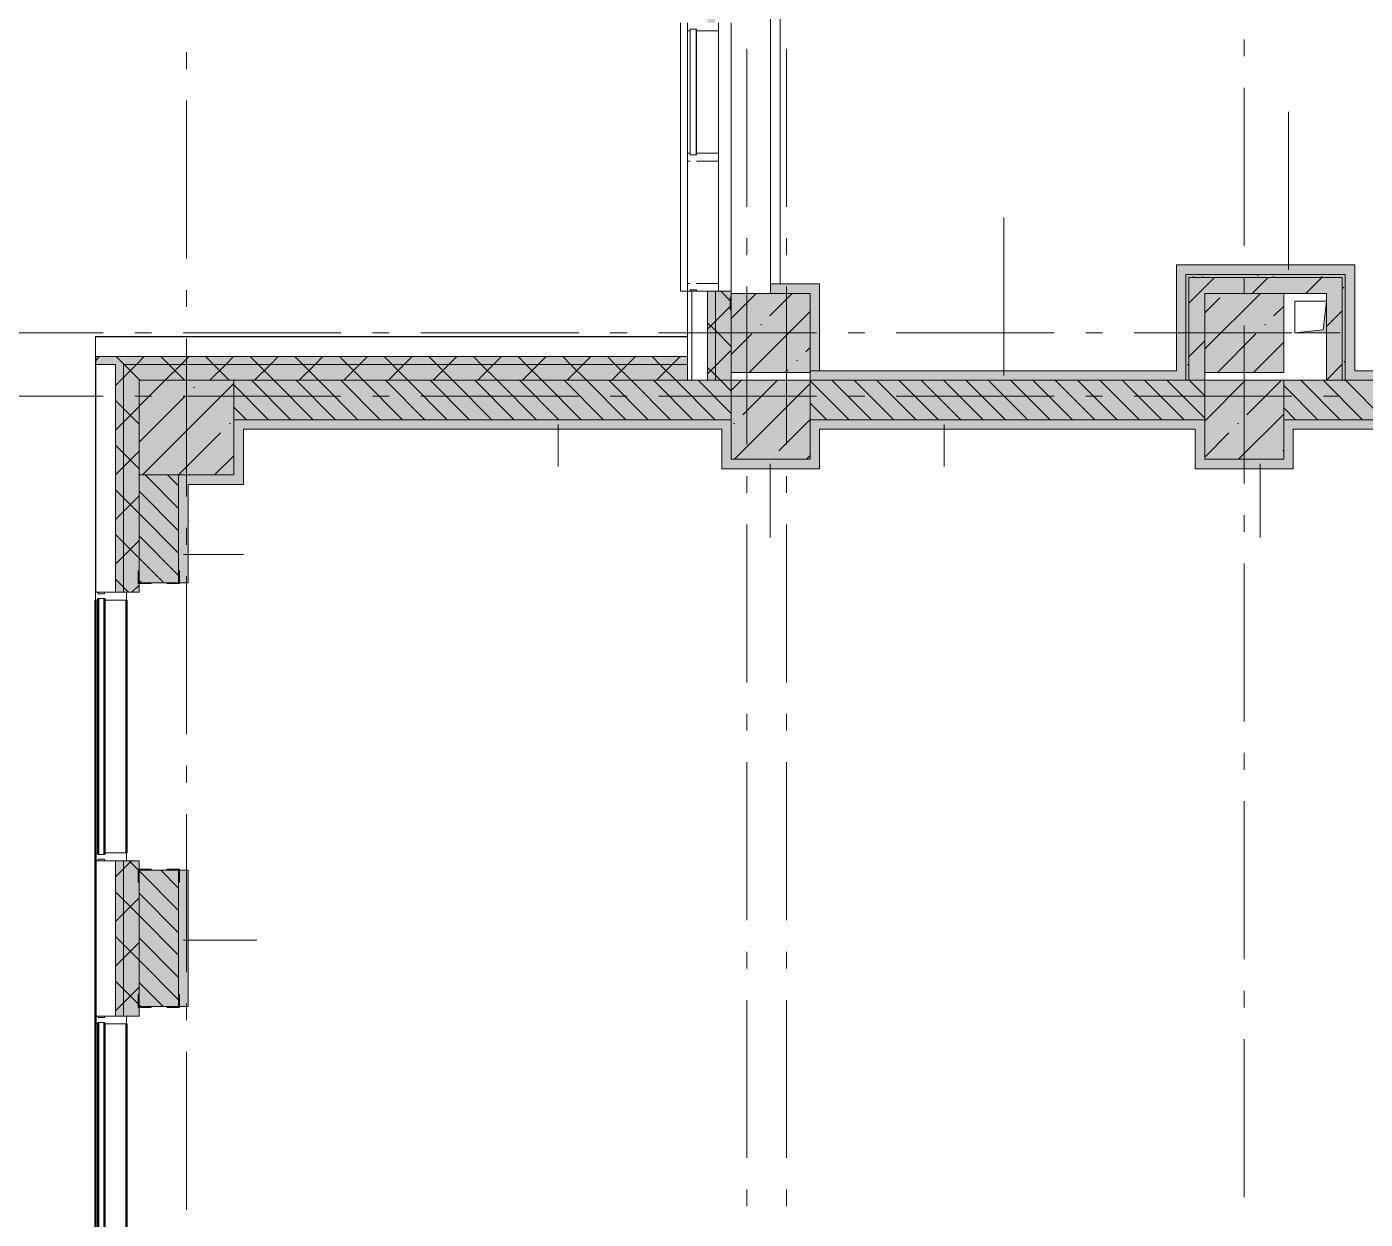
# Model space of a CAD drawing. Header units: millimetres. Extents: x -537608 to 253996, y -217170 to 186033.
# Drawn here: x -244488 to -236010, y 130959 to 138509 of the extents above; entities that cross this region are included whole.
import ezdxf

# ---------------------------------------------------------------- set-up
doc = ezdxf.new("R2010")
doc.units = ezdxf.units.MM
doc.layers.add('PDF _Геометрия', color=7, linetype='Continuous')
doc.layers.add('PDF _Сплошная заливка', color=7, linetype='Continuous', true_color=0xffffff)

msp = doc.modelspace()

# ---------------------------------------------------------------- hatches: boundary and pattern name
at = {"layer": 'PDF _Сплошная заливка', "transparency": 33554559}
h = msp.add_hatch(color=256, dxfattribs=at)
h.paths.add_polyline_path([(-240126.19, 136271.2587), (-240126.19, 136834.2576), (-240176.1902, 136834.2576), (-240176.1902, 136271.2587)], flags=0)
h.paths.add_polyline_path([(-240176.1902, 138534.258), (-240126.19, 138534.258), (-240126.19, 139771.2585), (-240176.1902, 139771.2585), (-240176.1902, 139301.7709)], flags=0)
h.paths.add_polyline_path([(-240176.1902, 141471.258), (-240126.19, 141471.258), (-240126.19, 142634.2576), (-240176.1902, 142634.2576), (-240176.1902, 142133.5668)], flags=0)
h.paths.add_polyline_path([(-240176.1902, 144334.2566), (-240126.19, 144334.2566), (-240126.19, 145534.257), (-240176.1902, 145534.257), (-240176.1902, 144965.3626)], flags=0)
h.paths.add_polyline_path([(-240176.1902, 147234.257), (-240126.19, 147234.257), (-240126.19, 148421.2557), (-240176.1902, 148421.2557), (-240176.1902, 147797.1596)], flags=0)
at = {"layer": 'PDF _Сплошная заливка', "true_color": 0xfca910, "transparency": 33554559}
for points in [[(-236136.1923, 136941.2584), (-236136.1923, 137001.2582), (-237206.1908, 137001.2582), (-237206.1908, 136941.2584), (-236256.1915, 136941.2584)], [(-237206.1908, 136271.2587), (-237206.1908, 136331.2583), (-239526.192, 136331.2583), (-239526.192, 136271.2587), (-238284.1467, 136271.2587)], [(-231686.1924, 136271.2587), (-231686.1924, 136331.2583), (-236136.1923, 136331.2583), (-236136.1923, 136271.2587), (-234944.6682, 136271.2587)]]:
    msp.add_hatch(color=40, dxfattribs=at).paths.add_polyline_path(points)
at = {"layer": 'PDF _Сплошная заливка', "transparency": 33554559}
for points in [[(-237026.191, 136921.2575), (-236156.1911, 136921.2575), (-236156.1911, 136941.2584), (-237126.1914, 136941.2584), (-237126.1914, 136921.2575)], [(-236156.1911, 136271.2587), (-236136.1923, 136271.2587), (-236136.1923, 136941.2584), (-236156.1911, 136941.2584), (-236156.1911, 136921.2575)], [(-237126.1914, 136271.2587), (-237026.191, 136271.2587), (-237026.191, 136921.2575), (-237126.1914, 136921.2575), (-237126.1914, 136321.2589)], [(-236256.1915, 136821.2584), (-236256.1915, 136921.2575), (-237026.191, 136921.2575), (-237026.191, 136821.2584), (-236526.1913, 136821.2584)], [(-240026.1918, 136321.2589), (-239526.192, 136321.2589), (-239526.192, 136821.2584), (-240026.1918, 136821.2584), (-240026.1918, 136469.9747)], [(-240303.1908, 136371.2591), (-240303.1908, 136421.2577), (-244051.1901, 136421.2577), (-244051.1901, 136371.2591), (-241623.623, 136371.2591)], [(-240303.1908, 136271.2587), (-240303.1908, 136371.2591), (-243876.1894, 136371.2591), (-243876.1894, 136271.2587), (-241623.623, 136271.2587)], [(-240026.1918, 136021.2584), (-240026.1918, 136271.2587), (-243176.191, 136271.2587), (-243176.191, 136021.2584), (-241623.623, 136021.2584)]]:
    msp.add_hatch(color=256, dxfattribs=at).paths.add_polyline_path(points)
at = {"layer": 'PDF _Сплошная заливка', "true_color": 0xff7d7d, "transparency": 33554559}
for points in [[(-239526.192, 136331.2583), (-239466.1914, 136331.2583), (-239466.1914, 136881.258), (-239526.192, 136881.258), (-239526.192, 136821.2584)], [(-240086.1903, 135961.2582), (-240026.1918, 135961.2582), (-240026.1918, 136021.2584), (-243176.191, 136021.2584), (-243176.191, 135961.2582), (-241623.623, 135961.2582)], [(-237086.1917, 135961.2582), (-237026.191, 135961.2582), (-237026.191, 136021.2584), (-239526.192, 136021.2584), (-239526.192, 135961.2582), (-238284.1467, 135961.2582)], [(-231686.1924, 135961.2582), (-231626.1917, 135961.2582), (-231626.1917, 136021.2584), (-236526.1913, 136021.2584), (-236526.1913, 135961.2582), (-234944.6682, 135961.2582)], [(-243526.1923, 134988.8388), (-243466.1895, 134988.8388), (-243466.1895, 135671.2579), (-243526.1923, 135671.2579), (-243526.1923, 135054.0767)], [(-243176.191, 135611.2589), (-243116.1925, 135611.2589), (-243116.1925, 135671.2579), (-243466.1895, 135671.2579), (-243466.1895, 135611.2589)]]:
    msp.add_hatch(color=11, dxfattribs=at).paths.add_polyline_path(points)
at = {"layer": 'PDF _Сплошная заливка', "transparency": 33554559}
h = msp.add_hatch(color=256, dxfattribs=at)
h.paths.add_polyline_path([(-243926.1896, 105571.263), (-243876.1894, 105571.263), (-243876.1894, 107006.2646), (-243926.1896, 107006.2646), (-243926.1896, 105671.2634)], flags=0)
h.paths.add_polyline_path([(-243926.1896, 108706.2625), (-243876.1894, 108706.2625), (-243876.1894, 109691.2625), (-243926.1896, 109691.2625), (-243926.1896, 109567.9133)], flags=0)
h.paths.add_polyline_path([(-243876.1894, 111391.2625), (-243876.1894, 112891.2619), (-243926.1896, 112891.2619), (-243926.1896, 111391.2625)], flags=0)
h.paths.add_polyline_path([(-243876.1894, 114591.2619), (-243876.1894, 115576.2619), (-243926.1896, 115576.2619), (-243926.1896, 114591.2619)], flags=0)
h.paths.add_polyline_path([(-243876.1894, 117276.2619), (-243876.1894, 118776.2613), (-243926.1896, 118776.2613), (-243926.1896, 117276.2619)], flags=0)
h.paths.add_polyline_path([(-243876.1894, 120476.2613), (-243876.1894, 121461.2613), (-243926.1896, 121461.2613), (-243926.1896, 120476.2613)], flags=0)
h.paths.add_polyline_path([(-243876.1894, 123161.2592), (-243876.1894, 124659.7601), (-243926.1896, 124659.7601), (-243926.1896, 123161.2592)], flags=0)
h.paths.add_polyline_path([(-243926.1896, 126359.7607), (-243876.1894, 126359.7607), (-243876.1894, 127344.0722), (-243926.1896, 127344.0722), (-243926.1896, 126558.6888)], flags=0)
h.paths.add_polyline_path([(-243926.1896, 129044.0723), (-243876.1894, 129044.0723), (-243876.1894, 130545.5711), (-243926.1896, 130545.5711), (-243926.1896, 129390.4846)], flags=0)
h.paths.add_polyline_path([(-243876.1894, 132245.5715), (-243876.1894, 133228.5708), (-243926.1896, 133228.5708), (-243926.1896, 132245.5715)], flags=0)
h.paths.add_polyline_path([(-243926.1896, 134928.5711), (-243876.1894, 134928.5711), (-243876.1894, 136371.2591), (-243926.1896, 136371.2591), (-243926.1896, 135054.0767)], flags=0)
h = msp.add_hatch(color=256, dxfattribs=at)
h.paths.add_polyline_path([(-243876.1894, 105671.2634), (-243776.189, 105671.2634), (-243776.189, 107006.2646), (-243876.1894, 107006.2646), (-243876.1894, 106271.2635)], flags=0)
h.paths.add_polyline_path([(-243776.189, 108706.2625), (-243776.189, 109691.2625), (-243876.1894, 109691.2625), (-243876.1894, 108706.2625)], flags=0)
h.paths.add_polyline_path([(-243876.1894, 111391.2625), (-243776.189, 111391.2625), (-243776.189, 112891.2619), (-243876.1894, 112891.2619), (-243876.1894, 111721.263)], flags=0)
h.paths.add_polyline_path([(-243876.1894, 114591.2619), (-243776.189, 114591.2619), (-243776.189, 115576.2619), (-243876.1894, 115576.2619), (-243876.1894, 115231.5051)], flags=0)
h.paths.add_polyline_path([(-243776.189, 117276.2619), (-243776.189, 118776.2613), (-243876.1894, 118776.2613), (-243876.1894, 117276.2619)], flags=0)
h.paths.add_polyline_path([(-243876.1894, 120476.2613), (-243776.189, 120476.2613), (-243776.189, 121461.2613), (-243876.1894, 121461.2613), (-243876.1894, 120895.0969)], flags=0)
h.paths.add_polyline_path([(-243776.189, 123161.2592), (-243776.189, 124659.7601), (-243876.1894, 124659.7601), (-243876.1894, 123161.2592)], flags=0)
h.paths.add_polyline_path([(-243876.1894, 126359.7607), (-243776.189, 126359.7607), (-243776.189, 127344.0722), (-243876.1894, 127344.0722), (-243876.1894, 126558.6888)], flags=0)
h.paths.add_polyline_path([(-243776.189, 129044.0723), (-243776.189, 130545.5711), (-243876.1894, 130545.5711), (-243876.1894, 129044.0723)], flags=0)
h.paths.add_polyline_path([(-243776.189, 132245.5715), (-243776.189, 133228.5708), (-243876.1894, 133228.5708), (-243876.1894, 132245.5715)], flags=0)
h.paths.add_polyline_path([(-243776.189, 134928.5711), (-243776.189, 136271.2587), (-243876.1894, 136271.2587), (-243876.1894, 134928.5711)], flags=0)
h = msp.add_hatch(color=256, dxfattribs=at)
h.paths.add_polyline_path([(-226595.9773, 136021.2584), (-225776.1929, 136021.2584), (-225776.1929, 136271.2587), (-231126.192, 136271.2587), (-231126.192, 136021.2584), (-228265.7155, 136021.2584)], flags=0)
h.paths.add_polyline_path([(-231626.1917, 136021.2584), (-231626.1917, 136271.2587), (-236526.1913, 136271.2587), (-236526.1913, 136021.2584), (-234944.6682, 136021.2584)], flags=0)
h.paths.add_polyline_path([(-237026.191, 136021.2584), (-237026.191, 136271.2587), (-239526.192, 136271.2587), (-239526.192, 136021.2584), (-238284.1467, 136021.2584)], flags=0)

# ---------------------------------------------------------------- linework, layer by layer
at = {"layer": 'PDF _Геометрия', "lineweight": 9}
for p, q in [((-239776.1908, 138594.2576), (-239776.1908, 136881.258)), ((-239776.1908, 136881.258), (-239776.1908, 138594.2576)), ((-239716.1901, 138594.2576), (-239716.1901, 136881.258)), ((-240303.1908, 138534.258), (-240303.1908, 138484.2578)), ((-240303.1908, 137709.2578), (-240303.1908, 138484.2578)), ((-240303.1908, 138484.2578), (-240286.1911, 138484.2578)), ((-240286.1911, 138494.258), (-240246.1914, 138494.258)), ((-240286.1911, 138484.2578), (-240286.1911, 138494.258)), ((-240286.1911, 137709.2578), (-240286.1911, 138484.2578)), ((-240246.1914, 138494.258), (-240246.1914, 138484.2578)), ((-240246.1914, 138484.2578), (-240106.1912, 138484.2578)), ((-240106.1912, 138484.2578), (-240106.1912, 138534.258)), ((-240106.1912, 137709.2578), (-240106.1912, 138484.2578)), ((-240026.1918, 138534.258), (-240026.1918, 136834.2576)), ((-240026.1918, 136834.2576), (-240026.1918, 138534.258)), ((-236495.5245, 136971.2576), (-236495.5245, 137971.2583)), ((-240286.1911, 137709.2578), (-240303.1908, 137709.2578)), ((-240303.1908, 137709.2578), (-240303.1908, 137659.2576)), ((-240286.1911, 137699.2576), (-240286.1911, 137709.2578)), ((-240246.1914, 137699.2576), (-240286.1911, 137699.2576)), ((-240106.1912, 137709.2578), (-240246.1914, 137709.2578)), ((-240246.1914, 137709.2578), (-240246.1914, 137699.2576)), ((-240106.1912, 137659.2576), (-240106.1912, 137709.2578)), ((-240303.1908, 136884.2579), (-240303.1908, 137659.2576)), ((-240303.1908, 137659.2576), (-240286.1911, 137659.2576)), ((-240246.1914, 137659.2576), (-240106.1912, 137659.2576)), ((-240106.1912, 136884.2579), (-240106.1912, 137659.2576)), ((-238299.7578, 136301.2585), (-238299.7578, 137301.2586)), ((-237206.1908, 136941.2584), (-237206.1908, 137001.2582)), ((-237206.1908, 137001.2582), (-236136.1923, 137001.2582)), ((-237206.1908, 136331.2583), (-237206.1908, 136941.2584)), ((-237126.1914, 136941.2584), (-237146.1923, 136941.2584)), ((-237146.1923, 136941.2584), (-237146.1923, 136271.2587)), ((-237146.1923, 136271.2587), (-237146.1923, 136941.2584)), ((-237146.1923, 136941.2584), (-237126.1914, 136941.2584)), ((-237026.191, 136941.2584), (-237126.1914, 136941.2584)), ((-236256.1915, 136941.2584), (-237026.191, 136941.2584)), ((-237026.191, 136941.2584), (-236256.1915, 136941.2584)), ((-236156.1911, 136941.2584), (-236256.1915, 136941.2584)), ((-236136.1923, 136941.2584), (-236156.1911, 136941.2584)), ((-236136.1923, 136941.2584), (-236156.1911, 136941.2584)), ((-236136.1923, 137001.2582), (-236076.1916, 137001.2582)), ((-236136.1923, 136331.2583), (-236136.1923, 136941.2584)), ((-236136.1923, 136331.2583), (-236136.1923, 136941.2584)), ((-236076.1916, 137001.2582), (-236076.1916, 136331.2583)), ((-240286.1911, 136884.2579), (-240303.1908, 136884.2579)), ((-240303.1908, 136884.2579), (-240303.1908, 136834.2576)), ((-240286.1911, 136834.2576), (-240286.1911, 136844.2584)), ((-240286.1911, 136844.2584), (-240246.1914, 136844.2584)), ((-240106.1912, 136884.2579), (-240246.1914, 136884.2579)), ((-240246.1914, 136844.2584), (-240246.1914, 136834.2576)), ((-240106.1912, 136834.2576), (-240106.1912, 136884.2579)), ((-239776.1908, 136821.2584), (-239776.1908, 136881.258)), ((-239776.1908, 136881.258), (-239526.192, 136881.258)), ((-239526.192, 136881.258), (-239466.1914, 136881.258)), ((-239466.1914, 136881.258), (-239466.1914, 136331.2583)), ((-237026.191, 136921.2575), (-237126.1914, 136921.2575)), ((-237126.1914, 136921.2575), (-237126.1914, 136271.2587)), ((-237126.1914, 136759.6799), (-237026.191, 136859.6803)), ((-237026.191, 136859.6803), (-236964.6122, 136921.2575)), ((-236256.1915, 136921.2575), (-237026.191, 136921.2575)), ((-236725.2017, 136821.2584), (-236625.2013, 136921.2575)), ((-236385.7907, 136821.2584), (-236285.7903, 136921.2575)), ((-236156.1911, 136921.2575), (-236256.1915, 136921.2575)), ((-236156.1911, 136271.2587), (-236156.1911, 136921.2575)), ((-240276.1906, 136834.2576), (-240303.1908, 136834.2576)), ((-240303.1908, 136834.2576), (-240303.1908, 136548.2582)), ((-240303.1908, 136834.2576), (-240286.1911, 136834.2576)), ((-240176.1902, 136834.2576), (-240276.1906, 136834.2576)), ((-240276.1906, 136271.2587), (-240276.1906, 136834.2576)), ((-240246.1914, 136834.2576), (-240106.1912, 136834.2576)), ((-240126.19, 136834.2576), (-240176.1902, 136834.2576)), ((-240176.1902, 136271.2587), (-240176.1902, 136834.2576)), ((-240026.1918, 136834.2576), (-240126.19, 136834.2576)), ((-240126.19, 136271.2587), (-240126.19, 136834.2576)), ((-240026.1918, 136768.4701), (-240091.9796, 136834.2576)), ((-240026.1918, 136823.9499), (-240026.1918, 136834.2576)), ((-240026.1918, 136662.6221), (-239867.5557, 136821.2584)), ((-239526.192, 136821.2584), (-240026.1918, 136821.2584)), ((-240026.1918, 136821.2584), (-240026.1918, 136321.2589)), ((-239781.782, 136678.932), (-239639.4567, 136821.2584)), ((-239526.192, 136321.2589), (-239526.192, 136821.2584)), ((-237026.191, 136469.2429), (-236674.1766, 136821.2584)), ((-236526.1913, 136821.2584), (-237026.191, 136821.2584)), ((-237026.191, 136821.2584), (-237026.191, 136321.2589)), ((-237026.191, 136697.3416), (-236930.5525, 136792.9815)), ((-236526.1913, 136321.2589), (-236526.1913, 136821.2584)), ((-236526.1913, 136821.2584), (-236256.1915, 136821.2584)), ((-236256.1915, 136821.2584), (-236256.1915, 136771.2582)), ((-240126.19, 136644.6756), (-240026.1918, 136744.6757)), ((-239911.3575, 136321.2589), (-239526.192, 136706.4255)), ((-236588.4051, 136678.932), (-236526.1913, 136741.1449)), ((-236256.1915, 136611.4453), (-236156.1911, 136711.4457)), ((-240176.1902, 136594.6753), (-240126.19, 136644.6756)), ((-240126.19, 136585.6276), (-240176.1902, 136635.6278)), ((-240026.1918, 136485.6272), (-240126.19, 136585.6276)), ((-239838.8073, 136621.9076), (-239834.0665, 136626.6497)), ((-236645.4283, 136621.9076), (-236640.6875, 136626.6497)), ((-240303.1908, 136548.2582), (-244053.1923, 136548.2582)), ((-244053.1923, 136548.2582), (-244053.1923, 136546.2581)), ((-244053.1923, 136546.2581), (-244053.1923, 136421.2577)), ((-244053.1923, 136546.2581), (-240303.1908, 136546.2581)), ((-240303.1908, 136546.2581), (-240303.1908, 136548.2582)), ((-240303.1908, 136548.2582), (-240303.1908, 136546.2581)), ((-240303.1908, 136546.2581), (-240303.1908, 136421.2577)), ((-240303.1908, 136421.2577), (-240303.1908, 136546.2581)), ((-240026.1918, 136434.5244), (-239895.8326, 136564.8828)), ((-237126.1914, 136420.2687), (-237026.191, 136520.2677)), ((-236946.0775, 136321.2589), (-236702.4535, 136564.8828)), ((-236717.9807, 136321.2589), (-236526.1913, 136513.047)), ((-236256.1915, 136571.2582), (-236256.1915, 136271.2587)), ((-244053.1923, 136421.2577), (-244053.1923, 136371.2591)), ((-244051.1901, 136421.2577), (-244053.1923, 136421.2577)), ((-244053.1923, 136421.2577), (-244051.1901, 136421.2577)), ((-244051.1901, 136396.63), (-244026.5646, 136421.2577)), ((-244051.1901, 136371.2591), (-244051.1901, 136421.2577)), ((-244051.1901, 136421.2577), (-240303.1908, 136421.2577)), ((-243871.6208, 136371.2591), (-243921.621, 136421.2577)), ((-243793.7184, 136371.2591), (-243743.7181, 136421.2577)), ((-243588.7744, 136371.2591), (-243638.7745, 136421.2577)), ((-243510.8762, 136371.2591), (-243460.876, 136421.2577)), ((-243305.9323, 136371.2591), (-243355.9325, 136421.2577)), ((-243228.0341, 136371.2591), (-243178.0339, 136421.2577)), ((-243023.0902, 136371.2591), (-243073.0904, 136421.2577)), ((-242945.192, 136371.2591), (-242895.1918, 136421.2577)), ((-242740.248, 136371.2591), (-242790.2483, 136421.2577)), ((-242662.3499, 136371.2591), (-242612.3497, 136421.2577)), ((-242457.4059, 136371.2591), (-242507.4061, 136421.2577)), ((-242379.5078, 136371.2591), (-242329.5076, 136421.2577)), ((-242174.5638, 136371.2591), (-242224.564, 136421.2577)), ((-242096.6657, 136371.2591), (-242046.6654, 136421.2577)), ((-241891.7217, 136371.2591), (-241941.7219, 136421.2577)), ((-241813.8192, 136371.2591), (-241763.8233, 136421.2577)), ((-241608.8796, 136371.2591), (-241658.8798, 136421.2577)), ((-241530.9771, 136371.2591), (-241480.9769, 136421.2577)), ((-241326.0353, 136371.2591), (-241376.0334, 136421.2577)), ((-241248.135, 136371.2591), (-241198.137, 136421.2577)), ((-241043.1932, 136371.2591), (-241093.1934, 136421.2577)), ((-240965.2929, 136371.2591), (-240915.2927, 136421.2577)), ((-240760.3489, 136371.2591), (-240810.3491, 136421.2577)), ((-240682.4508, 136371.2591), (-240632.4506, 136421.2577)), ((-240477.5068, 136371.2591), (-240527.507, 136421.2577)), ((-240399.6087, 136371.2591), (-240349.6085, 136421.2577)), ((-240303.1908, 136421.2577), (-240303.1908, 136371.2591)), ((-240303.1908, 136371.2591), (-240303.1908, 136421.2577)), ((-240126.19, 136361.8324), (-240026.1918, 136461.8328)), ((-239553.6853, 136450.8344), (-239526.192, 136478.3276)), ((-244053.1923, 136371.2591), (-244053.1923, 136271.2587)), ((-244051.1901, 136371.2591), (-244053.1923, 136371.2591)), ((-244053.1923, 136371.2591), (-244053.1923, 136271.2587)), ((-243926.1896, 136371.2591), (-244051.1901, 136371.2591)), ((-244051.1901, 136371.2591), (-243926.1896, 136371.2591)), ((-244051.1901, 136271.2587), (-244051.1901, 136371.2591)), ((-243926.1896, 136371.2591), (-243926.1896, 136271.2587)), ((-243876.1894, 136288.7878), (-243793.7184, 136371.2591)), ((-243876.1894, 136271.2587), (-243876.1894, 136371.2591)), ((-243876.1894, 136371.2591), (-240303.1908, 136371.2591)), ((-243771.6204, 136271.2587), (-243871.6208, 136371.2591)), ((-243610.8766, 136271.2587), (-243510.8762, 136371.2591)), ((-243488.7783, 136271.2587), (-243588.7744, 136371.2591)), ((-243328.0345, 136271.2587), (-243228.0341, 136371.2591)), ((-243205.9319, 136271.2587), (-243305.9323, 136371.2591)), ((-243045.1924, 136271.2587), (-242945.192, 136371.2591)), ((-242923.0898, 136271.2587), (-243023.0902, 136371.2591)), ((-242762.3503, 136271.2587), (-242662.3499, 136371.2591)), ((-242640.2477, 136271.2587), (-242740.248, 136371.2591)), ((-242479.5081, 136271.2587), (-242379.5078, 136371.2591)), ((-242357.4056, 136271.2587), (-242457.4059, 136371.2591)), ((-242196.6617, 136271.2587), (-242096.6657, 136371.2591)), ((-242074.5634, 136271.2587), (-242174.5638, 136371.2591)), ((-241913.8196, 136271.2587), (-241813.8192, 136371.2591)), ((-241791.7213, 136271.2587), (-241891.7217, 136371.2591)), ((-241630.9775, 136271.2587), (-241530.9771, 136371.2591)), ((-241508.8792, 136271.2587), (-241608.8796, 136371.2591)), ((-241348.1354, 136271.2587), (-241248.135, 136371.2591)), ((-241226.0349, 136271.2587), (-241326.0353, 136371.2591)), ((-241065.2933, 136271.2587), (-240965.2929, 136371.2591)), ((-240943.1928, 136271.2587), (-241043.1932, 136371.2591)), ((-240782.4512, 136271.2587), (-240682.4508, 136371.2591)), ((-240660.3507, 136271.2587), (-240760.3489, 136371.2591)), ((-240499.6069, 136271.2587), (-240399.6087, 136371.2591)), ((-240377.5064, 136271.2587), (-240477.5068, 136371.2591)), ((-240303.1908, 136371.2591), (-240303.1908, 136271.2587)), ((-240303.1908, 136271.2587), (-240303.1908, 136371.2591)), ((-240176.1902, 136311.833), (-240126.19, 136361.8324)), ((-240126.19, 136302.7852), (-240176.1902, 136352.7846)), ((-239683.2607, 136321.2589), (-239667.7336, 136336.7844)), ((-239610.7083, 136393.8089), (-239605.9675, 136398.5505)), ((-239466.1914, 136331.2583), (-239526.192, 136331.2583)), ((-239526.192, 136331.2583), (-239466.1914, 136331.2583)), ((-239466.1914, 136331.2583), (-237206.1908, 136331.2583)), ((-236256.1915, 136272.0347), (-236156.1911, 136372.0349)), ((-236136.1923, 136271.2587), (-236136.1923, 136331.2583)), ((-236136.1923, 136271.2587), (-236136.1923, 136331.2583)), ((-236076.1916, 136331.2583), (-231686.1924, 136331.2583)), ((-244053.1923, 136271.2587), (-244053.1923, 134928.5711)), ((-244051.1901, 134928.5711), (-244051.1901, 136271.2587)), ((-243926.1896, 136238.7874), (-243876.1894, 136288.7878)), ((-243926.1896, 136271.2587), (-243926.1896, 134928.5711)), ((-243876.1894, 134928.5711), (-243876.1894, 136271.2587)), ((-243776.189, 136106.0022), (-243610.9326, 136271.2587)), ((-243176.191, 136271.2587), (-243776.189, 136271.2587)), ((-243776.189, 136271.2587), (-243776.189, 135671.2579)), ((-243754.7369, 135671.2579), (-243176.191, 136249.8042)), ((-243176.191, 135671.2579), (-243176.191, 136271.2587)), ((-240026.1918, 136271.2587), (-243176.191, 136271.2587)), ((-243176.191, 136271.2587), (-240303.1908, 136271.2587)), ((-242814.512, 136021.2584), (-243064.513, 136271.2587)), ((-242673.0931, 136021.2584), (-242923.0898, 136271.2587)), ((-242531.6699, 136021.2584), (-242781.6709, 136271.2587)), ((-242390.2467, 136021.2584), (-242640.2477, 136271.2587)), ((-242248.8278, 136021.2584), (-242498.8287, 136271.2587)), ((-242107.4046, 136021.2584), (-242357.4056, 136271.2587)), ((-241965.9857, 136021.2584), (-242215.9866, 136271.2587)), ((-241824.5625, 136021.2584), (-242074.5634, 136271.2587)), ((-241683.1435, 136021.2584), (-241933.1402, 136271.2587)), ((-241541.7204, 136021.2584), (-241791.7213, 136271.2587)), ((-241400.2971, 136021.2584), (-241650.2981, 136271.2587)), ((-241258.8782, 136021.2584), (-241508.8792, 136271.2587)), ((-241117.4572, 136021.2584), (-241367.456, 136271.2587)), ((-240976.0361, 136021.2584), (-241226.0349, 136271.2587)), ((-240834.6129, 136021.2584), (-241084.6139, 136271.2587)), ((-240693.1918, 136021.2584), (-240943.1928, 136271.2587)), ((-240551.7708, 136021.2584), (-240801.7717, 136271.2587)), ((-240410.3497, 136021.2584), (-240660.3507, 136271.2587)), ((-240268.9287, 136021.2584), (-240518.9296, 136271.2587)), ((-240127.5076, 136021.2584), (-240377.5064, 136271.2587)), ((-240303.1908, 136271.2587), (-240276.1906, 136271.2587)), ((-240276.1906, 136271.2587), (-240176.1902, 136271.2587)), ((-240026.1918, 136061.3636), (-240236.0854, 136271.2587)), ((-240176.1902, 136271.2587), (-240126.19, 136271.2587)), ((-240094.6643, 136271.2587), (-240126.19, 136302.7852)), ((-240126.19, 136271.2587), (-240026.1918, 136271.2587)), ((-240026.1918, 136202.7848), (-240094.6643, 136271.2587)), ((-240026.1918, 136271.2587), (-240026.1918, 136321.2589)), ((-240026.1918, 136321.2589), (-239526.192, 136321.2589)), ((-240026.1918, 136206.4257), (-239961.3578, 136271.2587)), ((-239526.192, 136271.2587), (-240026.1918, 136271.2587)), ((-240026.1918, 136271.2587), (-240026.1918, 135771.2589)), ((-240005.1617, 135771.2589), (-239526.192, 136250.2282)), ((-239952.8557, 136051.6619), (-239733.2588, 136271.2587)), ((-239526.192, 136271.2587), (-239526.192, 136321.2589)), ((-237206.1908, 136271.2587), (-239526.192, 136271.2587)), ((-239526.192, 135771.2589), (-239526.192, 136271.2587)), ((-239526.192, 136271.2587), (-237206.1908, 136271.2587)), ((-239278.9791, 136021.2584), (-239526.192, 136268.4706)), ((-239137.5581, 136021.2584), (-239387.559, 136271.2587)), ((-238996.137, 136021.2584), (-239246.1358, 136271.2587)), ((-238854.716, 136021.2584), (-239104.7147, 136271.2587)), ((-238713.2949, 136021.2584), (-238963.2937, 136271.2587)), ((-238571.8717, 136021.2584), (-238821.8726, 136271.2587)), ((-238430.4506, 136021.2584), (-238680.4516, 136271.2587)), ((-238289.0296, 136021.2584), (-238539.0305, 136271.2587)), ((-238147.6085, 136021.2584), (-238397.6095, 136271.2587)), ((-238006.1874, 136021.2584), (-238256.1863, 136271.2587)), ((-237864.7664, 136021.2584), (-238114.7652, 136271.2587)), ((-237723.3453, 136021.2584), (-237973.3442, 136271.2587)), ((-237581.9243, 136021.2584), (-237831.9231, 136271.2587)), ((-237440.5011, 136021.2584), (-237690.502, 136271.2587)), ((-237299.08, 136021.2584), (-237549.081, 136271.2587)), ((-237157.659, 136021.2584), (-237407.6599, 136271.2587)), ((-237026.191, 136031.2114), (-237266.2389, 136271.2587)), ((-237146.1923, 136271.2587), (-237206.1908, 136271.2587)), ((-237206.1908, 136271.2587), (-237146.1923, 136271.2587)), ((-237146.1923, 136271.2587), (-237126.1914, 136271.2587)), ((-237126.1914, 136271.2587), (-237026.191, 136271.2587)), ((-237026.191, 136172.6326), (-237124.8156, 136271.2587)), ((-237026.191, 136321.2589), (-236526.1913, 136321.2589)), ((-237026.191, 136271.2587), (-237026.191, 136321.2589)), ((-236767.9808, 136271.2587), (-237026.191, 136013.046)), ((-237026.191, 136013.046), (-236767.9808, 136271.2587)), ((-236526.1913, 136271.2587), (-237026.191, 136271.2587)), ((-237026.191, 136271.2587), (-237026.191, 135771.2589)), ((-236526.1913, 136271.2587), (-237026.191, 136271.2587)), ((-237026.191, 136271.2587), (-237026.191, 135771.2589)), ((-236539.8819, 136271.2587), (-236759.4788, 136051.6619)), ((-236759.4788, 136051.6619), (-236539.8819, 136271.2587)), ((-236526.1913, 135771.2589), (-236526.1913, 136271.2587)), ((-236256.1915, 136271.2587), (-236526.1913, 136271.2587)), ((-236526.1913, 135771.2589), (-236526.1913, 136271.2587)), ((-236167.7094, 136021.2584), (-236417.7103, 136271.2587)), ((-236026.2883, 136021.2584), (-236276.2893, 136271.2587)), ((-236256.1915, 136271.2587), (-236156.1911, 136271.2587)), ((-236156.1911, 136271.2587), (-236136.1923, 136271.2587)), ((-231626.1917, 136271.2587), (-236136.1923, 136271.2587)), ((-231686.1924, 136271.2587), (-236136.1923, 136271.2587)), ((-235884.8673, 136021.2584), (-236134.8682, 136271.2587)), ((-243773.5064, 135880.5879), (-243488.3822, 136165.7111)), ((-243431.359, 136222.735), (-243426.6182, 136227.4773)), ((-242955.9352, 136021.2584), (-243176.191, 136241.5142)), ((-236309.1304, 136021.2584), (-236526.1913, 136238.3184)), ((-243876.1894, 136092.9859), (-243926.1896, 136142.987)), ((-243876.1894, 136005.9446), (-243776.189, 136105.945)), ((-243776.189, 135992.9871), (-243876.1894, 136092.9859)), ((-243097.3541, 136021.2584), (-243176.191, 136100.093)), ((-239420.4002, 136021.2584), (-239526.192, 136127.048)), ((-236450.5537, 136021.2584), (-236526.1913, 136096.8972)), ((-243926.1896, 135955.9452), (-243876.1894, 136005.9446)), ((-243203.2579, 135994.6371), (-243198.5171, 135999.3779)), ((-243176.191, 136021.2584), (-240026.1918, 136021.2584)), ((-240026.1918, 136021.2584), (-243176.191, 136021.2584)), ((-240009.881, 135994.6371), (-240005.1402, 135999.3779)), ((-239724.7589, 135823.5625), (-239526.192, 136022.1297)), ((-239526.192, 136021.2584), (-237026.191, 136021.2584)), ((-237026.191, 136021.2584), (-239526.192, 136021.2584)), ((-236811.7612, 135999.3779), (-236816.5019, 135994.6371)), ((-236816.5019, 135994.6371), (-236811.7612, 135999.3779)), ((-236526.1913, 136056.8491), (-236811.7827, 135771.2589)), ((-236811.7827, 135771.2589), (-236526.1913, 136056.8491)), ((-236526.1913, 136021.2584), (-231626.1917, 136021.2584)), ((-231626.1917, 136021.2584), (-236526.1913, 136021.2584)), ((-243526.6402, 135671.2579), (-243260.2853, 135937.6118)), ((-243116.1925, 135671.2579), (-243116.1925, 135961.2582)), ((-243116.1925, 135961.2582), (-240086.1903, 135961.2582)), ((-241121.5973, 135991.2579), (-241121.5973, 135725.1079)), ((-240086.1903, 135961.2582), (-240086.1903, 135711.258)), ((-239466.1914, 135711.258), (-239466.1914, 135961.2582)), ((-239466.1914, 135961.2582), (-237086.1917, 135961.2582)), ((-238676.6516, 135991.2579), (-238676.6516, 135725.1079)), ((-237086.1917, 135961.2582), (-237086.1917, 135711.258)), ((-236873.5273, 135937.6118), (-237026.191, 135784.948)), ((-237026.191, 135784.948), (-236873.5273, 135937.6118)), ((-236466.1927, 135711.258), (-236466.1927, 135961.2582)), ((-236466.1927, 135961.2582), (-231686.1924, 135961.2582)), ((-243876.1894, 135810.1443), (-243926.1896, 135860.1446)), ((-243876.1894, 135723.1022), (-243776.189, 135823.1026)), ((-236526.1913, 135828.7514), (-236531.3798, 135823.5625)), ((-236531.3798, 135823.5625), (-236526.1913, 135828.7514)), ((-243776.189, 135710.144), (-243876.1894, 135810.1443)), ((-243298.5391, 135671.2579), (-243176.191, 135793.6071)), ((-240026.1918, 135771.2589), (-239526.192, 135771.2589)), ((-239779.8724, 135741.2585), (-239779.8724, 135275.1085)), ((-239777.0627, 135771.2589), (-239777.0412, 135771.2802)), ((-239548.9638, 135771.2589), (-239526.192, 135794.0311)), ((-237026.191, 135771.2589), (-236526.1913, 135771.2589)), ((-237026.191, 135771.2589), (-236526.1913, 135771.2589)), ((-236674.6417, 135741.2585), (-236674.6417, 135275.1085)), ((-236583.6622, 135771.2802), (-236583.6837, 135771.2589)), ((-236583.6837, 135771.2589), (-236583.6622, 135771.2802)), ((-243926.1896, 135673.102), (-243876.1894, 135723.1022)), ((-243776.189, 135671.2579), (-243176.191, 135671.2579)), ((-243776.189, 134928.5711), (-243776.189, 135671.2579)), ((-243776.189, 135671.2579), (-243776.189, 134989.2586)), ((-243526.1923, 135460.1438), (-243737.3067, 135671.2579)), ((-243526.1923, 135601.565), (-243595.8834, 135671.2579)), ((-243526.1923, 134989.2586), (-243526.1923, 135671.2579)), ((-243526.1923, 135671.2579), (-243526.1923, 134988.8388)), ((-243116.1925, 135611.2589), (-243116.1925, 135671.2579)), ((-240086.1903, 135711.258), (-240026.1918, 135711.258)), ((-240026.1918, 135711.258), (-239526.192, 135711.258)), ((-239526.192, 135711.258), (-239466.1914, 135711.258)), ((-237086.1917, 135711.258), (-237026.191, 135711.258)), ((-237026.191, 135711.258), (-236526.1913, 135711.258)), ((-236526.1913, 135711.258), (-236466.1927, 135711.258)), ((-243876.1894, 135527.3013), (-243926.1896, 135577.3014)), ((-243526.1923, 135318.7226), (-243776.189, 135568.7228)), ((-243466.1895, 134988.8388), (-243466.1895, 135611.2589)), ((-243466.1895, 135611.2589), (-243116.1925, 135611.2589)), ((-243876.1894, 135440.2592), (-243776.189, 135540.2595)), ((-243776.189, 135427.3016), (-243876.1894, 135527.3013)), ((-243926.1896, 135390.2605), (-243876.1894, 135440.2592)), ((-243526.1923, 135177.3021), (-243776.189, 135427.3016)), ((-243876.1894, 135244.4589), (-243926.1896, 135294.4591)), ((-243876.1894, 135157.4174), (-243776.189, 135257.4178)), ((-243776.189, 135144.4585), (-243876.1894, 135244.4589)), ((-243526.1923, 135035.8795), (-243776.189, 135285.8797)), ((-243926.1896, 135107.4173), (-243876.1894, 135157.4174)), ((-243620.9912, 134989.2586), (-243776.189, 135144.4585)), ((-243496.1888, 135167.6391), (-243115.5293, 135167.6391)), ((-243876.1894, 134961.6158), (-243926.1896, 135011.616)), ((-243822.1933, 134928.5711), (-243776.189, 134974.574)), ((-243762.4101, 134989.2586), (-243776.189, 135003.0373)), ((-243776.189, 134989.2586), (-243526.1923, 134989.2586)), ((-243526.1923, 134988.8388), (-243466.1895, 134988.8388)), ((-244036.1883, 134928.5711), (-244053.1923, 134928.5711)), ((-244053.1923, 134928.5711), (-244053.1923, 134878.5709)), ((-244053.1923, 134928.5711), (-244051.1901, 134928.5711)), ((-244051.1901, 134928.5711), (-243926.1896, 134928.5711)), ((-244036.1883, 134918.5709), (-244036.1883, 134928.5711)), ((-243996.1907, 134918.5709), (-244036.1883, 134918.5709)), ((-243856.1885, 134928.5711), (-243996.1907, 134928.5711)), ((-243996.1907, 134928.5711), (-243996.1907, 134918.5709)), ((-243926.1896, 134928.5711), (-243876.1894, 134928.5711)), ((-243843.1458, 134928.5711), (-243876.1894, 134961.6158)), ((-243876.1894, 134928.5711), (-243776.189, 134928.5711)), ((-243856.1885, 134878.5709), (-243856.1885, 134928.5711)), ((-244053.1923, 134878.5709), (-244036.1883, 134878.5709)), ((-244036.1883, 134888.5711), (-243996.1907, 134888.5711)), ((-244036.1883, 134878.5709), (-244036.1883, 134888.5711)), ((-243996.1907, 134888.5711), (-243996.1907, 134878.5709)), ((-243996.1907, 134878.5709), (-243856.1885, 134878.5709)), ((-244036.1883, 133278.571), (-244053.1923, 133278.571)), ((-244053.1923, 133278.571), (-244053.1923, 133228.5708)), ((-244053.1923, 133228.5708), (-244036.1883, 133228.5708)), ((-244053.1923, 133228.5708), (-244053.1923, 132245.5715)), ((-244051.1901, 133228.5708), (-244053.1923, 133228.5708)), ((-243926.1896, 133228.5708), (-244051.1901, 133228.5708)), ((-244051.1901, 132245.5715), (-244051.1901, 133228.5708)), ((-244036.1883, 133268.5708), (-244036.1883, 133278.571)), ((-243996.1907, 133268.5708), (-244036.1883, 133268.5708)), ((-244036.1883, 133228.5708), (-244036.1883, 133238.5717)), ((-244036.1883, 133238.5717), (-243996.1907, 133238.5717)), ((-243856.1885, 133278.571), (-243996.1907, 133278.571)), ((-243996.1907, 133278.571), (-243996.1907, 133268.5708)), ((-243996.1907, 133238.5717), (-243996.1907, 133228.5708)), ((-243996.1907, 133228.5708), (-243856.1885, 133228.5708)), ((-243876.1894, 133228.5708), (-243926.1896, 133228.5708)), ((-243926.1896, 132245.5715), (-243926.1896, 133228.5708)), ((-243876.1894, 133177.518), (-243825.1385, 133228.5708)), ((-243776.189, 133228.5708), (-243876.1894, 133228.5708)), ((-243876.1894, 132245.5715), (-243876.1894, 133228.5708)), ((-243856.1885, 133228.5708), (-243856.1885, 133278.571)), ((-243776.189, 133164.5605), (-243840.2006, 133228.5708)), ((-243776.189, 132245.5715), (-243776.189, 133228.5708)), ((-243926.1896, 133127.5179), (-243876.1894, 133177.518)), ((-243526.1923, 133168.5711), (-243776.189, 133168.5711)), ((-243776.189, 133168.5711), (-243776.189, 132306.2589)), ((-243526.1923, 132914.5603), (-243776.189, 133164.5605)), ((-243526.1923, 133055.9815), (-243638.7788, 133168.5711)), ((-243526.1923, 132306.2589), (-243526.1923, 133168.5711)), ((-243466.1895, 133168.5711), (-243526.1923, 133168.5711)), ((-243526.1923, 133168.5711), (-243526.1923, 132306.8494)), ((-243466.1895, 132306.8494), (-243466.1895, 133168.5711)), ((-243876.1894, 132981.7178), (-243926.1896, 133031.7179)), ((-243876.1894, 132894.6757), (-243776.189, 132994.6753)), ((-243776.189, 132881.7175), (-243876.1894, 132981.7178)), ((-243526.1923, 132773.1385), (-243776.189, 133023.1386)), ((-243926.1896, 132844.6755), (-243876.1894, 132894.6757)), ((-243526.1923, 132631.7173), (-243776.189, 132881.7175)), ((-243876.1894, 132698.8746), (-243926.1896, 132748.8748)), ((-243876.1894, 132611.8326), (-243776.189, 132711.833)), ((-243776.189, 132598.875), (-243876.1894, 132698.8746)), ((-243526.1923, 132490.2961), (-243776.189, 132740.2962)), ((-243496.1888, 132725.0662), (-243030.0399, 132725.0662)), ((-243926.1896, 132561.8324), (-243876.1894, 132611.8326)), ((-243526.1923, 132348.8741), (-243776.189, 132598.875)), ((-243876.1894, 132416.0322), (-243926.1896, 132466.0318)), ((-243624.9957, 132306.2589), (-243776.189, 132457.4532)), ((-243876.1894, 132328.9909), (-243776.189, 132428.9898)), ((-243776.189, 132316.032), (-243876.1894, 132416.0322)), ((-243926.1896, 132278.9907), (-243876.1894, 132328.9909)), ((-243766.4189, 132306.2589), (-243776.189, 132316.032)), ((-243776.189, 132306.2589), (-243526.1923, 132306.2589)), ((-243526.1923, 132306.8494), (-243466.1895, 132306.8494)), ((-244036.1883, 132245.5715), (-244053.1923, 132245.5715)), ((-244053.1923, 132245.5715), (-244053.1923, 132195.5713)), ((-244053.1923, 132245.5715), (-244051.1901, 132245.5715)), ((-244053.1923, 132195.5713), (-244036.1883, 132195.5713)), ((-244051.1901, 132245.5715), (-243926.1896, 132245.5715)), ((-244036.1883, 132235.572), (-244036.1883, 132245.5715)), ((-243996.1907, 132235.572), (-244036.1883, 132235.572)), ((-244036.1883, 132205.5715), (-243996.1907, 132205.5715)), ((-244036.1883, 132195.5713), (-244036.1883, 132205.5715)), ((-243856.1885, 132245.5715), (-243996.1907, 132245.5715)), ((-243996.1907, 132245.5715), (-243996.1907, 132235.572)), ((-243996.1907, 132205.5715), (-243996.1907, 132195.5713)), ((-243996.1907, 132195.5713), (-243856.1885, 132195.5713)), ((-243926.1896, 132245.5715), (-243876.1894, 132245.5715)), ((-243876.1894, 132245.5715), (-243776.189, 132245.5715)), ((-243856.1885, 132195.5713), (-243856.1885, 132245.5715))]:
    msp.add_line(p, q, dxfattribs=at)
at = {"layer": 'PDF _Геометрия', "color": 253, "lineweight": 9, "true_color": 0xaaaaaa}
for p, q in [((-240346.1917, 136834.2576), (-240346.1917, 138534.258)), ((-240248.1915, 137699.2576), (-240248.1915, 138494.258)), ((-240246.1914, 138484.2578), (-240246.1914, 137709.2578)), ((-239926.1914, 138369.965), (-239926.1914, 137369.9644)), ((-239676.1904, 138369.965), (-239676.1904, 137369.9644)), ((-236776.1922, 138428.7146), (-236776.1922, 138322.8808)), ((-243476.1921, 138347.5012), (-243476.1921, 138241.6687)), ((-236776.1922, 138122.8813), (-236776.1922, 137122.882)), ((-243476.1921, 138041.6679), (-243476.1921, 137041.668)), ((-239926.1914, 137169.9645), (-239926.1914, 137064.1312)), ((-239676.1904, 137169.9645), (-239676.1904, 137064.1312)), ((-243476.1921, 136841.6687), (-243476.1921, 136735.8349)), ((-240248.1915, 136834.2576), (-240248.1915, 136844.2584)), ((-239926.1914, 136864.1312), (-239926.1914, 135864.1318)), ((-239676.1904, 136864.1312), (-239676.1904, 135864.1318)), ((-236776.1922, 136922.8808), (-236776.1922, 136817.048)), ((-240303.1908, 136834.2576), (-240346.1917, 136834.2576)), ((-236256.1915, 136771.2582), (-236456.1923, 136771.2582)), ((-236456.1923, 136771.2582), (-236456.1923, 136571.2582)), ((-236276.1924, 136591.2586), (-236256.1915, 136771.2582)), ((-236256.1915, 136571.2582), (-236256.1915, 136771.2582)), ((-236776.1922, 136617.0489), (-236776.1922, 135617.0481)), ((-236456.1923, 136571.2582), (-236276.1924, 136591.2586)), ((-245003.5576, 136571.2582), (-244003.5581, 136571.2582)), ((-243803.5573, 136571.2582), (-243697.7268, 136571.2582)), ((-243497.726, 136571.2582), (-242497.7264, 136571.2582)), ((-243476.1921, 136535.8346), (-243476.1921, 135535.8355)), ((-242297.7257, 136571.2582), (-242191.8908, 136571.2582)), ((-241991.8943, 136571.2582), (-240991.8926, 136571.2582)), ((-240791.8918, 136571.2582), (-240686.0591, 136571.2582)), ((-240486.0605, 136571.2582), (-239486.0588, 136571.2582)), ((-239286.0602, 136571.2582), (-239180.2275, 136571.2582)), ((-238980.2267, 136571.2582), (-237980.2271, 136571.2582)), ((-237780.2263, 136571.2582), (-237674.3936, 136571.2582)), ((-237474.3929, 136571.2582), (-236474.3933, 136571.2582)), ((-236456.1923, 136571.2582), (-236256.1915, 136571.2582)), ((-236274.3947, 136571.2582), (-236168.5598, 136571.2582)), ((-245003.5576, 136171.2583), (-244003.5581, 136171.2583)), ((-243803.5573, 136171.2583), (-243697.7268, 136171.2583)), ((-243497.726, 136171.2583), (-242497.7264, 136171.2583)), ((-242297.7257, 136171.2583), (-242191.8908, 136171.2583)), ((-241991.8943, 136171.2583), (-240991.8926, 136171.2583)), ((-240791.8918, 136171.2583), (-240686.0591, 136171.2583)), ((-240486.0605, 136171.2583), (-239486.0588, 136171.2583)), ((-239286.0602, 136171.2583), (-239180.2275, 136171.2583)), ((-238980.2267, 136171.2583), (-237980.2271, 136171.2583)), ((-237780.2263, 136171.2583), (-237674.3936, 136171.2583)), ((-237474.3929, 136171.2583), (-236474.3933, 136171.2583)), ((-236274.3947, 136171.2583), (-236168.5598, 136171.2583)), ((-239926.1914, 135664.1319), (-239926.1914, 135558.2979)), ((-239676.1904, 135664.1319), (-239676.1904, 135558.2979)), ((-236776.1922, 135417.0482), (-236776.1922, 135311.2155)), ((-243476.1921, 135335.8347), (-243476.1921, 135230.0023)), ((-239926.1914, 135358.2986), (-239926.1914, 134358.2986)), ((-239676.1904, 135358.2986), (-239676.1904, 134358.2986)), ((-236776.1922, 135111.2149), (-236776.1922, 134111.2149)), ((-243476.1921, 135030.0022), (-243476.1921, 134030.0015)), ((-239926.1914, 134158.2979), (-239926.1914, 134052.4654)), ((-239676.1904, 134158.2979), (-239676.1904, 134052.4654)), ((-236776.1922, 133911.2156), (-236776.1922, 133805.3817)), ((-243476.1921, 133830.0015), (-243476.1921, 133724.1689)), ((-239926.1914, 133852.4661), (-239926.1914, 132852.4654)), ((-239676.1904, 133852.4661), (-239676.1904, 132852.4654)), ((-236776.1922, 133605.3824), (-236776.1922, 132605.3824)), ((-243476.1921, 133524.1682), (-243476.1921, 132524.1689)), ((-239926.1914, 132652.4655), (-239926.1914, 132546.6315)), ((-239676.1904, 132652.4655), (-239676.1904, 132546.6315)), ((-239926.1914, 132346.6322), (-239926.1914, 131346.6321)), ((-239676.1904, 132346.6322), (-239676.1904, 131346.6321)), ((-236776.1922, 132405.3817), (-236776.1922, 132299.5491)), ((-243476.1921, 132324.169), (-243476.1921, 132218.335)), ((-236776.1922, 132099.5492), (-236776.1922, 131099.5484)), ((-243476.1921, 132018.3357), (-243476.1921, 131018.3358)), ((-239926.1914, 131146.633), (-239926.1914, 131040.7989)), ((-239676.1904, 131146.633), (-239676.1904, 131040.7989))]:
    msp.add_line(p, q, dxfattribs=at)
at = {"layer": 'PDF _Геометрия', "color": 8, "lineweight": 9, "true_color": 0x787878}
for p, q in [((-237102.1924, 136926.6161), (-237095.4859, 136926.6161)), ((-237037.3454, 136923.9468), (-237040.6976, 136929.7536)), ((-236687.9211, 136938.5169), (-236691.2754, 136932.7095)), ((-236594.1922, 136926.6161), (-236587.4858, 136926.6161)), ((-236289.3922, 136926.6161), (-236282.6857, 136926.6161)), ((-236146.3822, 136860.493), (-236149.7344, 136854.6854)), ((-236153.8164, 136612.8288), (-236156.1911, 136616.9444)), ((-237131.5092, 136373.3986), (-237134.8635, 136367.5926)), ((-236140.2033, 136386.0528), (-236143.5576, 136391.8604))]:
    msp.add_line(p, q, dxfattribs=at)
at = {"layer": 'PDF _Геометрия', "color": 253, "lineweight": 20, "true_color": 0xaaaaaa}
for p, q in [((-240026.1918, 136797.2581), (-240032.192, 136797.2581)), ((-240032.192, 136797.2581), (-240032.192, 136716.2578)), ((-240032.192, 136716.2578), (-240026.1918, 136716.2578)), ((-243776.189, 135064.2589), (-243782.1914, 135064.2589)), ((-243782.1914, 135064.2589), (-243782.1914, 134983.2585)), ((-243776.189, 134989.2586), (-243776.189, 135064.2589)), ((-243520.1899, 135064.2589), (-243526.1923, 135064.2589)), ((-243526.1923, 135064.2589), (-243526.1923, 134989.2586)), ((-243520.1899, 134983.2585), (-243520.1899, 135064.2589)), ((-243782.1914, 134983.2585), (-243701.1887, 134983.2585)), ((-243701.1887, 134989.2586), (-243776.189, 134989.2586)), ((-243701.1887, 134983.2585), (-243701.1887, 134989.2586)), ((-243601.1883, 134989.2586), (-243601.1883, 134983.2585)), ((-243526.1923, 134989.2586), (-243601.1883, 134989.2586)), ((-243601.1883, 134983.2585), (-243520.1899, 134983.2585)), ((-243701.1887, 133174.5719), (-243782.1914, 133174.5719)), ((-243782.1914, 133174.5719), (-243782.1914, 133093.5709)), ((-243776.189, 133093.5709), (-243776.189, 133168.5711)), ((-243776.189, 133168.5711), (-243701.1887, 133168.5711)), ((-243701.1887, 133168.5711), (-243701.1887, 133174.5719)), ((-243520.1899, 133174.5719), (-243601.1883, 133174.5719)), ((-243601.1883, 133174.5719), (-243601.1883, 133168.5711)), ((-243601.1883, 133168.5711), (-243526.1923, 133168.5711)), ((-243526.1923, 133168.5711), (-243526.1923, 133093.5709)), ((-243520.1899, 133093.5709), (-243520.1899, 133174.5719)), ((-243782.1914, 133093.5709), (-243776.189, 133093.5709)), ((-243526.1923, 133093.5709), (-243520.1899, 133093.5709)), ((-243776.189, 132381.2592), (-243782.1914, 132381.2592)), ((-243782.1914, 132381.2592), (-243782.1914, 132300.2581)), ((-243776.189, 132306.2589), (-243776.189, 132381.2592)), ((-243520.1899, 132381.2592), (-243526.1923, 132381.2592)), ((-243526.1923, 132381.2592), (-243526.1923, 132306.2589)), ((-243520.1899, 132300.2581), (-243520.1899, 132381.2592)), ((-243782.1914, 132300.2581), (-243701.1887, 132300.2581)), ((-243701.1887, 132306.2589), (-243776.189, 132306.2589)), ((-243701.1887, 132300.2581), (-243701.1887, 132306.2589)), ((-243601.1883, 132306.2589), (-243601.1883, 132300.2581)), ((-243526.1923, 132306.2589), (-243601.1883, 132306.2589)), ((-243601.1883, 132300.2581), (-243520.1899, 132300.2581))]:
    msp.add_line(p, q, dxfattribs=at)
at = {"layer": 'PDF _Геометрия', "lineweight": 50}
for p, q in [((-244053.1923, 134878.5709), (-244053.1923, 107056.2627)), ((-244036.1883, 134888.5711), (-244036.1883, 133268.5708)), ((-243996.1907, 133268.5708), (-243996.1907, 134888.5711)), ((-243856.1885, 133278.571), (-243856.1885, 134878.5709)), ((-244036.1883, 132205.5715), (-244036.1883, 130585.572)), ((-243996.1907, 130585.572), (-243996.1907, 132205.5715)), ((-243856.1885, 130595.5714), (-243856.1885, 132195.5713))]:
    msp.add_line(p, q, dxfattribs=at)
at = {"layer": 'PDF _Сплошная заливка', "color": 40, "lineweight": 35, "true_color": 0xfca910, "transparency": 33554559}
for points in [[(-237146.1923, 136271.2587), (-237146.1923, 136941.2584), (-237206.1908, 136271.2587), (-237206.1908, 136941.2584)], [(-236076.1916, 136331.2583), (-236076.1916, 137001.2582), (-236136.1923, 136331.2583), (-236136.1923, 137001.2582)]]:
    msp.add_solid(points, dxfattribs=at)
at = {"layer": 'PDF _Сплошная заливка', "lineweight": 35, "transparency": 33554559}
for points in [[(-237126.1914, 136271.2587), (-237126.1914, 136941.2584), (-237146.1923, 136271.2587), (-237146.1923, 136941.2584)], [(-236156.1911, 136271.2587), (-236156.1911, 136921.2575), (-236256.1915, 136271.2587), (-236256.1915, 136921.2575)], [(-240026.1918, 136271.2587), (-240026.1918, 136834.2576), (-240126.19, 136271.2587), (-240126.19, 136834.2576)], [(-237026.191, 136321.2589), (-236526.1913, 136321.2589), (-237026.191, 136821.2584), (-236526.1913, 136821.2584)], [(-243776.189, 135671.2579), (-243176.191, 135671.2579), (-243776.189, 136271.2587), (-243176.191, 136271.2587)], [(-240026.1918, 135771.2589), (-239526.192, 135771.2589), (-240026.1918, 136271.2587), (-239526.192, 136271.2587)], [(-237026.191, 135771.2589), (-236526.1913, 135771.2589), (-237026.191, 136271.2587), (-236526.1913, 136271.2587)], [(-237026.191, 135771.2589), (-236526.1913, 135771.2589), (-237026.191, 136271.2587), (-236526.1913, 136271.2587)], [(-243526.1923, 134989.2586), (-243526.1923, 135671.2579), (-243776.189, 134989.2586), (-243776.189, 135671.2579)], [(-243526.1923, 132306.2589), (-243526.1923, 133168.5711), (-243776.189, 132306.2589), (-243776.189, 133168.5711)]]:
    msp.add_solid(points, dxfattribs=at)
at = {"layer": 'PDF _Сплошная заливка', "color": 11, "lineweight": 35, "true_color": 0xff7d7d, "transparency": 33554559}
for points in [[(-239526.192, 136821.2584), (-239526.192, 136881.258), (-239776.1908, 136821.2584), (-239776.1908, 136881.258)], [(-243116.1925, 135671.2579), (-243116.1925, 135961.2582), (-243176.191, 135671.2579), (-243176.191, 135961.2582)], [(-240026.1918, 135711.258), (-240026.1918, 135961.2582), (-240086.1903, 135711.258), (-240086.1903, 135961.2582)], [(-239466.1914, 135711.258), (-239466.1914, 135961.2582), (-239526.192, 135711.258), (-239526.192, 135961.2582)], [(-237026.191, 135711.258), (-237026.191, 135961.2582), (-237086.1917, 135711.258), (-237086.1917, 135961.2582)], [(-236466.1927, 135711.258), (-236466.1927, 135961.2582), (-236526.1913, 135711.258), (-236526.1913, 135961.2582)], [(-240026.1918, 135711.258), (-239526.192, 135711.258), (-240026.1918, 135771.2589), (-239526.192, 135771.2589)], [(-237026.191, 135711.258), (-236526.1913, 135711.258), (-237026.191, 135771.2589), (-236526.1913, 135771.2589)], [(-243466.1895, 132306.8494), (-243466.1895, 133168.5711), (-243526.1923, 132306.8494), (-243526.1923, 133168.5711)]]:
    msp.add_solid(points, dxfattribs=at)
at = {"layer": 'PDF _Сплошная заливка', "color": 254, "lineweight": 35, "true_color": 0xe2e2e2, "transparency": 33554559}
msp.add_solid([(-236256.1915, 136571.2582), (-236256.1915, 136771.2582), (-236456.1923, 136571.2582), (-236276.1924, 136591.2586)], dxfattribs=at)

doc.saveas('drawing.dxf')
